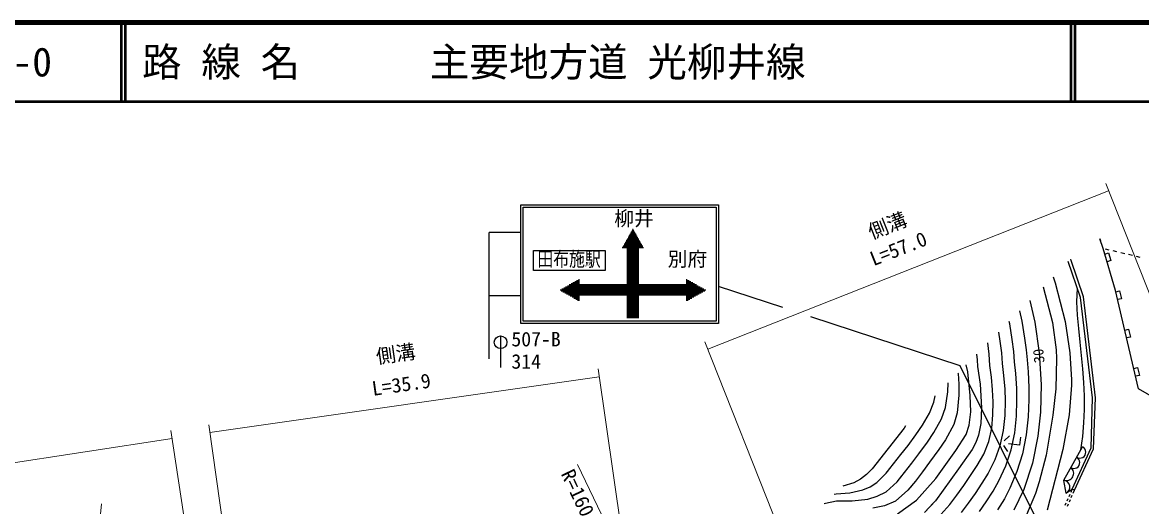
# Model space of a CAD drawing. Units: millimetres, scale not verified. Extents: x 40000 to 680000, y 20000 to 380000.
# Drawn here: x 165260 to 306688, y 318786 to 380000 of the extents above; entities that cross this region are included whole.
import ezdxf
from ezdxf.enums import TextEntityAlignment as Align

# ---------------------------------------------------------------- set-up
doc = ezdxf.new("R2010")
doc.units = ezdxf.units.MM
doc.header["$LTSCALE"] = 1000
for name, color, linetype, lineweight in [('M-BGD', 7, 'Continuous', 25), ('M-STR-HTXT', 7, 'Continuous', 13), ('M-STR-STRC', 7, 'Continuous', 25), ('M-TTL', 2, 'Continuous', 140), ('M-TTL-LINE', 7, 'Continuous', 50)]:
    doc.layers.add(name, color=color, linetype=linetype, lineweight=lineweight)
doc.layers.add('M-TTL-TXT', color=7, linetype='Continuous')
doc.styles.add('ＭＳ ゴシック', font='')
doc.styles.get('ＭＳ ゴシック').set_extended_font_data('MS Gothic')

msp = doc.modelspace()

# ---------------------------------------------------------------- linework, layer by layer
at = {"layer": 'M-BGD'}
for p, q in [((301842, 351395), (301397, 352644)), ((301419, 352655), (301504, 352374)), ((303391, 346107), (301842, 351395)), ((302043, 350709), (302515, 350848)), ((302597, 351218), (302113, 351331)), ((302515, 350848), (302795, 349889)), ((303574, 350988), (303090, 351101)), ((304551, 350757), (304068, 350872)), ((298967, 345207), (297417, 349757)), ((297785, 349913), (297731, 350075)), ((299357, 345295), (297785, 349913)), ((302795, 349889), (302324, 349751)), ((305529, 350528), (305045, 350642)), ((306506, 350298), (306022, 350411)), ((294267, 346575), (295412, 342058)), ((295523, 347844), (295782, 347057)), ((295782, 347057), (297009, 342181)), ((298560, 346400), (298472, 344695)), ((300462, 332539), (298967, 345207)), ((300861, 332545), (299357, 345295)), ((306310, 333670), (303391, 346107)), ((303431, 345931), (303391, 346107)), ((303431, 345931), (303911, 346044)), ((303911, 346044), (304140, 345071)), ((292553, 344843), (293176, 342105)), ((298472, 344695), (298559, 342989)), ((304140, 345071), (303660, 344958)), ((291248, 343525), (291541, 342241)), ((298559, 342989), (298722, 341289)), ((288602, 340851), (288783, 339718)), ((290017, 341890), (289944, 342207)), ((290336, 339894), (290017, 341890)), ((291541, 342241), (291889, 340070)), ((293176, 342105), (293735, 338216)), ((295412, 342058), (295876, 338627)), ((297009, 342181), (297621, 338247)), ((298722, 341289), (298900, 339589)), ((304569, 341087), (305049, 341200)), ((305049, 341200), (305276, 340227)), ((287406, 338060), (287238, 339472)), ((288783, 339718), (288968, 338238)), ((290531, 338414), (290336, 339894)), ((291889, 340070), (292093, 338592)), ((298900, 339589), (299069, 337889)), ((305276, 340227), (304797, 340114)), ((285826, 338046), (285907, 337325)), ((287517, 336629), (287406, 338060)), ((288968, 338238), (289082, 336861)), ((290647, 337094), (290531, 338414)), ((292093, 338592), (292212, 337326)), ((293735, 338216), (293988, 334234)), ((295876, 338627), (295939, 337492)), ((297621, 338247), (297812, 334800)), ((284720, 335836), (284514, 336720)), ((285907, 337325), (285936, 336502)), ((287711, 335150), (287517, 336629)), ((289082, 336861), (289252, 335379)), ((290792, 335608), (290647, 337094)), ((292212, 337326), (292332, 335836)), ((295939, 337492), (295834, 333675)), ((299069, 337889), (299204, 336186)), ((283486, 335682), (283490, 335630)), ((283490, 335630), (283603, 334259)), ((285019, 332848), (284720, 335836)), ((285936, 336502), (286270, 334253)), ((289252, 335379), (289386, 333634)), ((290918, 333732), (290792, 335608)), ((292332, 335836), (292450, 333830)), ((299204, 336186), (299327, 334479)), ((305706, 336242), (306185, 336355)), ((306414, 335382), (305935, 335270)), ((306185, 336355), (306414, 335382)), ((282215, 333279), (282259, 334438)), ((282259, 334438), (282258, 334441)), ((283603, 334259), (283612, 332885)), ((286270, 334253), (286460, 331277)), ((287855, 333536), (287711, 335150)), ((292450, 333830), (292442, 332335)), ((293988, 334234), (293911, 330737)), ((297808, 334135), (297526, 330384)), ((297812, 334800), (297808, 334135)), ((299327, 334479), (299412, 332771)), ((280433, 331976), (280616, 332781)), ((281913, 331301), (282215, 333279)), ((283612, 332885), (283393, 330625)), ((285118, 330768), (285019, 332848)), ((287924, 332046), (287855, 333536)), ((289386, 333634), (289430, 332142)), ((290936, 332239), (290918, 333732)), ((295834, 333675), (295470, 330366)), ((299412, 332771), (299420, 331065)), ((300319, 326224), (300462, 332539)), ((300592, 326100), (300861, 332545)), ((311249, 330828), (306310, 333670)), ((279877, 330591), (280433, 331976)), ((281421, 329886), (281913, 331301)), ((286460, 331277), (286354, 329281)), ((287901, 330382), (287924, 332046)), ((289430, 332142), (289386, 330303)), ((290870, 330223), (290936, 332239)), ((292442, 332335), (292355, 330144)), ((299420, 331065), (299344, 329358)), ((278993, 329099), (279877, 330591)), ((280447, 328163), (281421, 329886)), ((283393, 330625), (282965, 329180)), ((284890, 329097), (285118, 330768)), ((287748, 328695), (287901, 330382)), ((289386, 330303), (289202, 328412)), ((290656, 328130), (290870, 330223)), ((292355, 330144), (292109, 327846)), ((293911, 330737), (293587, 327682)), ((295470, 330366), (294623, 325283)), ((297526, 330384), (296749, 325989)), ((276679, 328698), (272638, 323564)), ((276873, 329001), (276679, 328698)), ((278178, 327851), (278993, 329099)), ((279622, 326920), (280447, 328163)), ((282965, 329180), (281900, 327227)), ((284516, 327919), (284890, 329097)), ((286354, 329281), (286068, 327811)), ((287377, 327007), (287748, 328695)), ((289202, 328412), (288790, 326487)), ((290204, 325967), (290656, 328130)), ((299344, 329358), (299199, 327650)), ((277177, 326534), (278178, 327851)), ((278537, 325464), (279622, 326920)), ((281900, 327227), (281068, 325989)), ((283224, 325861), (284516, 327919)), ((285727, 326884), (285262, 326010)), ((286068, 327811), (285727, 326884)), ((286740, 325432), (287377, 327007)), ((289323, 327096), (290000, 327717)), ((291262, 326562), (289880, 326731)), ((291382, 327549), (291262, 326562)), ((292109, 327846), (291618, 325448)), ((293587, 327682), (292904, 324298)), ((299199, 327650), (298977, 325955)), ((275351, 324176), (276264, 325355)), ((276264, 325355), (277177, 326534)), ((277634, 324277), (278537, 325464)), ((281068, 325989), (279897, 324393)), ((280683, 322359), (283224, 325861)), ((285262, 326010), (283552, 323544)), ((285898, 323978), (286740, 325432)), ((288790, 326487), (288132, 324692)), ((289251, 326506), (289762, 325741)), ((289524, 323952), (290204, 325967)), ((291618, 325448), (290915, 323212)), ((296749, 325989), (294741, 318321)), ((299178, 326306), (296815, 322100)), ((297931, 320986), (300319, 326224)), ((298204, 320862), (300592, 326100)), ((298977, 325955), (298974, 325943)), ((273720, 324939), (272638, 323564)), ((274416, 323015), (275351, 324176)), ((276729, 323091), (277634, 324277)), ((279897, 324393), (279002, 323200)), ((285087, 322725), (285898, 323978)), ((288132, 324692), (287279, 323021)), ((288659, 322063), (289524, 323952)), ((292904, 324298), (291816, 320971)), ((294623, 325283), (293761, 321912)), ((271939, 322860), (271170, 322266)), ((271939, 322860), (271170, 322266)), ((272638, 323564), (271939, 322860)), ((272638, 323564), (271939, 322860)), ((273230, 321815), (274416, 323015)), ((273230, 321815), (274416, 323015)), ((274416, 323015), (275055, 323808)), ((275781, 321940), (276729, 323091)), ((275781, 321940), (276388, 322677)), ((279002, 323200), (278107, 322007)), ((283552, 323544), (280623, 319505)), ((284216, 321469), (285087, 322725)), ((287279, 323021), (286507, 321741)), ((290915, 323212), (290040, 321105)), ((270314, 321814), (268919, 321363)), ((270314, 321814), (268919, 321363)), ((271170, 322266), (270314, 321814)), ((271170, 322266), (270314, 321814)), ((271480, 320925), (272384, 321301)), ((271480, 320925), (272384, 321301)), ((272384, 321301), (273230, 321815)), ((272384, 321301), (273230, 321815)), ((274400, 320651), (275781, 321940)), ((274400, 320651), (275781, 321940)), ((278107, 322007), (277146, 320866)), ((277720, 321547), (277146, 320866)), ((278256, 319585), (280683, 322359)), ((283349, 320255), (284216, 321469)), ((286507, 321741), (285638, 320438)), ((287927, 320756), (288659, 322063)), ((290040, 321105), (289347, 319771)), ((293761, 321912), (293276, 320445)), ((296815, 322100), (297117, 320471)), ((267855, 320374), (268075, 320406)), ((267855, 320374), (268075, 320406)), ((268075, 320406), (269807, 320538)), ((268075, 320406), (269807, 320538)), ((269807, 320538), (271480, 320925)), ((269807, 320538), (271480, 320925)), ((270133, 319531), (272101, 319749)), ((270133, 319531), (272101, 319749)), ((272101, 319749), (273286, 320095)), ((272101, 319749), (273286, 320095)), ((273286, 320095), (274400, 320651)), ((273286, 320095), (274400, 320651)), ((277146, 320866), (275572, 319487)), ((277146, 320866), (275572, 319487)), ((278256, 319585), (279013, 320450)), ((282455, 319062), (283349, 320255)), ((285638, 320438), (284779, 319218)), ((287059, 319407), (287927, 320756)), ((289347, 319771), (288480, 318377)), ((291816, 320971), (290558, 318353)), ((293276, 320445), (292135, 317736)), ((297117, 320471), (297931, 320986)), ((297290, 319536), (297412, 319811)), ((297533, 320085), (297654, 320359)), ((297562, 319409), (297683, 319684)), ((297775, 320634), (297931, 320986)), ((297805, 319958), (297926, 320233)), ((298204, 320862), (297931, 320986)), ((298047, 320507), (298204, 320862)), ((266558, 319168), (266736, 319213)), ((266558, 319168), (266736, 319213)), ((266736, 319213), (268128, 319507)), ((266736, 319213), (268128, 319507)), ((268128, 319507), (270133, 319531)), ((268128, 319507), (270133, 319531)), ((274188, 318888), (272721, 318572)), ((274188, 318888), (272721, 318572)), ((275572, 319487), (274188, 318888)), ((275572, 319487), (274188, 318888)), ((275853, 317894), (278256, 319585)), ((275853, 317894), (278256, 319585)), ((280623, 319505), (279249, 318056)), ((280402, 319273), (279249, 318056)), ((281317, 317780), (282455, 319062)), ((284779, 319218), (283866, 318038)), ((286209, 318182), (287059, 319407)), ((297048, 318987), (297169, 319262)), ((297320, 318860), (297441, 319135))]:
    msp.add_line(p, q, dxfattribs=at)
for centre, radius, start, end in [((298868, 325684), 773, 238.12399, 61.76017), ((298131, 324358), 746, 237.51842, 63.81185), ((297198, 322994), 908, 247.24157, 54.0887), ((296799, 321274), 827, 292.13439, 88.88915)]:
    msp.add_arc(centre, radius, start, end, dxfattribs=at)
at = {"layer": 'M-STR-HTXT'}
for p, q in [((322332, 308580), (302148, 359639)), ((251871, 338688), (302516, 358709)), ((271687, 288560), (251503, 339618)), ((188943, 328139), (238149, 335213)), ((246159, 279495), (238007, 336203)), ((192707, 271769), (184027, 328397)), ((196953, 272421), (188801, 329129)), ((76660, 310929), (184178, 327409)), ((259867, 273112), (235421, 324098)), ((169311, 256674), (175248, 319126))]:
    msp.add_line(p, q, dxfattribs=at)
at = {"layer": 'M-STR-STRC'}
for p, q in [((228240, 341948), (228240, 356948)), ((228240, 356948), (253240, 356948)), ((228540, 342248), (228540, 356648)), ((228540, 356648), (252940, 356648)), ((252940, 356648), (252940, 342248)), ((253240, 356948), (253240, 341948)), ((242512, 353695), (242301, 353695)), ((242439, 353825), (242374, 353825)), ((228240, 353448), (224240, 353448)), ((224240, 337448), (224240, 353448)), ((243312, 352265), (241500, 352265)), ((243240, 352395), (241573, 352395)), ((243167, 352525), (241646, 352525)), ((243094, 352655), (241719, 352655)), ((243021, 352785), (241792, 352785)), ((242948, 352915), (241864, 352915)), ((242876, 353045), (241937, 353045)), ((242803, 353175), (242010, 353175)), ((242730, 353305), (242083, 353305)), ((242657, 353435), (242156, 353435)), ((242584, 353565), (242228, 353565)), ((229834, 348625), (229834, 351169)), ((229834, 351169), (238905, 351169)), ((238905, 351169), (238905, 348625)), ((243749, 351485), (241064, 351485)), ((243676, 351615), (241136, 351615)), ((243604, 351745), (241209, 351745)), ((243531, 351875), (241282, 351875)), ((243458, 352005), (241355, 352005)), ((243385, 352135), (241428, 352135)), ((243156, 351355), (241656, 351355)), ((243156, 351225), (241656, 351225)), ((243156, 351095), (241656, 351095)), ((243156, 350965), (241656, 350965)), ((243156, 350835), (241656, 350835)), ((243156, 350705), (241656, 350705)), ((243156, 350575), (241656, 350575)), ((243156, 350445), (241656, 350445)), ((243156, 350315), (241656, 350315)), ((243156, 350185), (241656, 350185)), ((243156, 350055), (241656, 350055)), ((243156, 349925), (241656, 349925)), ((243156, 349795), (241656, 349795)), ((243156, 349665), (241656, 349665)), ((243156, 349535), (241656, 349535)), ((243156, 349405), (241656, 349405)), ((238905, 348625), (229834, 348625)), ((243156, 349275), (241656, 349275)), ((243156, 349145), (241656, 349145)), ((243156, 349015), (241656, 349015)), ((243156, 348885), (241656, 348885)), ((243156, 348755), (241656, 348755)), ((243156, 348625), (241656, 348625)), ((243156, 348495), (241656, 348495)), ((243156, 348365), (241656, 348365)), ((243156, 348235), (241656, 348235)), ((243156, 348105), (241656, 348105)), ((243156, 347975), (241656, 347975)), ((250906, 346545), (233906, 346545)), ((250674, 346675), (234139, 346675)), ((250442, 346805), (234371, 346805)), ((235656, 346935), (234603, 346935)), ((235656, 347065), (234835, 347065)), ((235656, 347195), (235067, 347195)), ((235656, 347325), (235299, 347325)), ((235656, 347455), (235531, 347455)), ((243156, 347845), (241656, 347845)), ((243156, 347715), (241656, 347715)), ((243156, 347585), (241656, 347585)), ((243156, 347455), (241656, 347455)), ((243156, 347325), (241656, 347325)), ((243156, 347195), (241656, 347195)), ((243156, 347065), (241656, 347065)), ((243156, 346935), (241656, 346935)), ((249281, 347455), (249156, 347455)), ((249514, 347325), (249156, 347325)), ((249746, 347195), (249156, 347195)), ((249978, 347065), (249156, 347065)), ((250210, 346935), (249156, 346935)), ((261369, 343939), (253240, 346616)), ((228240, 345448), (224240, 345448)), ((251603, 346155), (233210, 346155)), ((251478, 346025), (233335, 346025)), ((251371, 346285), (233442, 346285)), ((251246, 345895), (233567, 345895)), ((251139, 346415), (233674, 346415)), ((251014, 345765), (233799, 345765)), ((250781, 345635), (234031, 345635)), ((250549, 345505), (234264, 345505)), ((235656, 345375), (234496, 345375)), ((235656, 345245), (234728, 345245)), ((235656, 345115), (234960, 345115)), ((243156, 345375), (241656, 345375)), ((243156, 345245), (241656, 345245)), ((243156, 345115), (241656, 345115)), ((250317, 345375), (249156, 345375)), ((250085, 345245), (249156, 345245)), ((249853, 345115), (249156, 345115)), ((235656, 344985), (235192, 344985)), ((235656, 344855), (235424, 344855)), ((243156, 344985), (241656, 344985)), ((243156, 344855), (241656, 344855)), ((243156, 344725), (241656, 344725)), ((243156, 344595), (241656, 344595)), ((243156, 344465), (241656, 344465)), ((243156, 344335), (241656, 344335)), ((243156, 344205), (241656, 344205)), ((243156, 344075), (241656, 344075)), ((243156, 343945), (241656, 343945)), ((243156, 343815), (241656, 343815)), ((243156, 343685), (241656, 343685)), ((249621, 344985), (249156, 344985)), ((249389, 344855), (249156, 344855)), ((243156, 343555), (241656, 343555)), ((243156, 343425), (241656, 343425)), ((243156, 343295), (241656, 343295)), ((243156, 343165), (241656, 343165)), ((243156, 343035), (241656, 343035)), ((243156, 342905), (241656, 342905)), ((243156, 342775), (241656, 342775)), ((243156, 342645), (241656, 342645)), ((283769, 336563), (264876, 342784)), ((253240, 341948), (228240, 341948)), ((252940, 342248), (228540, 342248)), ((225680, 340365), (225680, 336365)), ((303711, 296585), (283769, 336563))]:
    msp.add_line(p, q, dxfattribs=at)
msp.add_circle((225680, 339565), 800, dxfattribs=at)
at = {"layer": 'M-TTL'}
msp.add_line((680000, 380000), (40000, 380000), dxfattribs=at)
at = {"layer": 'M-TTL-LINE'}
for p, q in [((177750, 380000), (177750, 370000)), ((178250, 380000), (178250, 370000)), ((297750, 380000), (297750, 370000)), ((298250, 380000), (298250, 370000)), ((40000, 370000), (680000, 370000))]:
    msp.add_line(p, q, dxfattribs=at)

# ---------------------------------------------------------------- texts
at = {"layer": 'M-BGD', "style": 'ＭＳ ゴシック'}
msp.add_text('30', height=1320, rotation=96.054, dxfattribs=at).set_placement((294825, 337063), align=Align.BOTTOM_LEFT)
at = {"layer": 'M-STR-HTXT', "style": 'ＭＳ ゴシック'}
for s, rotation, p in [('側溝', 21.569, (272777, 352040)), ('側溝', 8.181, (210168, 336291)), ('R=160', 295.616, (232767, 322700))]:
    msp.add_text(s, height=1833, rotation=rotation, dxfattribs=at).set_placement(p, align=Align.BOTTOM_LEFT)
for s, rotation, p in [('L=57.0', 21.569, (276493, 350033)), ('L=35.9', 8.181, (213350, 332773))]:
    msp.add_text(s, height=1833, rotation=rotation, dxfattribs=at).set_placement(p, align=Align.BOTTOM_CENTER)
at = {"layer": 'M-STR-STRC', "style": 'ＭＳ ゴシック'}
for s, p in [('柳井', (240044, 353753)), ('別府', (246809, 348620)), ('507-B', (227050, 338492)), ('314', (227050, 335674))]:
    msp.add_text(s, height=1833, dxfattribs=at).set_placement(p, align=Align.BOTTOM_LEFT)
at = {"layer": 'M-STR-STRC', "style": 'ＭＳ ゴシック', "width": 0.8}
msp.add_text('田布施駅', height=1833, dxfattribs=at).set_placement((230340, 348620), align=Align.BOTTOM_LEFT)
at = {"layer": 'M-TTL-TXT', "style": 'ＭＳ ゴシック'}
for s, p in [('9-0', (161521, 375000)), ('路 線 名', (180380, 375000)), ('主要地方道 光柳井線', (216734, 375000))]:
    msp.add_text(s, height=3666, dxfattribs=at).set_placement(p, align=Align.MIDDLE_LEFT)

doc.saveas('drawing.dxf')
